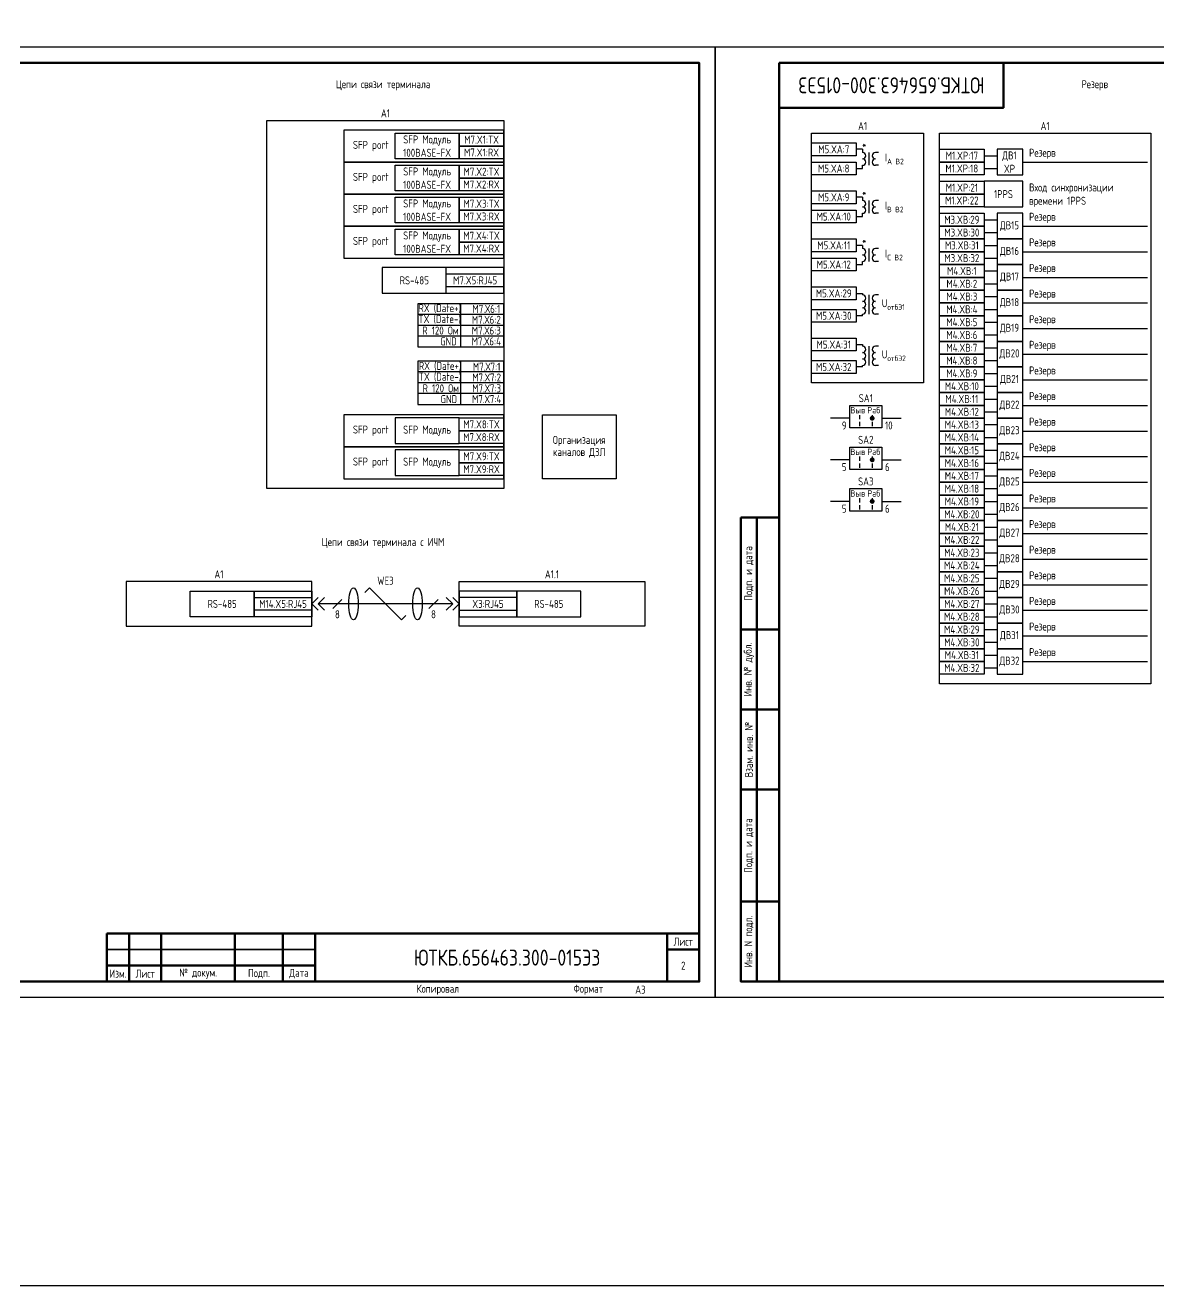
# Model space of a CAD drawing. Header units: millimetres. Extents: x -863 to 2106, y -90 to 586.
# Drawn here: x 624.5 to 978.5, y -90 to 303.8 of the extents above; entities that cross this region are included whole.
import ezdxf

# ---------------------------------------------------------------- set-up
doc = ezdxf.new("R2010")
doc.units = ezdxf.units.MM
doc.styles.add('Gost_type_A', font='GOST_0.TTF')

# ---------------------------------------------------------------- blocks, each defined once
blk = doc.blocks.new('Формат_А3')
blk.add_lwpolyline([(-420, 297), (0, 297), (0, 0), (-420, 0)], close=True)
at = {"lineweight": 50}
blk.add_lwpolyline([(-400, 292), (-5, 292), (-5, 5), (-400, 5)], close=True, dxfattribs=at)
blk = doc.blocks.new('Штамп малый нижний')
at = {"lineweight": 50}
for points in [[(-185, 15), (-178, 15), (-178, 5), (-185, 5)], [(-178, 15), (-168, 15), (-168, 5), (-178, 5)], [(-168, 15), (-145, 15), (-145, 5), (-168, 5)], [(-145, 15), (-130, 15), (-130, 5), (-145, 5)], [(-130, 15), (-120, 15), (-120, 5), (-130, 5)], [(-120, 15), (-10, 15), (-10, 0), (-120, 0)], [(-10, 15), (0, 15), (0, 10), (-10, 10)], [(-10, 10), (0, 10), (0, 0), (-10, 0)], [(-185, 5), (-178, 5), (-178, 0), (-185, 0)], [(-178, 5), (-168, 5), (-168, 0), (-178, 0)], [(-168, 5), (-145, 5), (-145, 0), (-168, 0)], [(-145, 5), (-130, 5), (-130, 0), (-145, 0)], [(-130, 5), (-120, 5), (-120, 0), (-130, 0)]]:
    blk.add_lwpolyline(points, close=True, dxfattribs=at)
for points in [[(-185, 15), (-178, 15), (-178, 10), (-185, 10)], [(-178, 15), (-168, 15), (-168, 10), (-178, 10)], [(-168, 15), (-145, 15), (-145, 10), (-168, 10)], [(-145, 15), (-130, 15), (-130, 10), (-145, 10)], [(-130, 15), (-120, 15), (-120, 10), (-130, 10)], [(-185, 10), (-178, 10), (-178, 5), (-185, 5)], [(-178, 10), (-168, 10), (-168, 5), (-178, 5)], [(-168, 10), (-145, 10), (-145, 5), (-168, 5)], [(-145, 10), (-130, 10), (-130, 5), (-145, 5)], [(-130, 10), (-120, 10), (-120, 5), (-130, 5)]]:
    blk.add_lwpolyline(points, close=True)
at = {"char_height": 2.5, "style": 'Gost_type_A'}
for s, insert, width, attachment_point in [('Лист', (-5, 12.5), 10, 5), ('№ докум.', (-156.5, 2.5), 23, 5), ('Подп.', (-137.5, 2.5), 15, 5), ('Дата', (-125, 2.5), 10, 5), ('Изм.', (-181.5, 2.5), 7, 5), ('Лист', (-173, 2.5), 10, 5), ('Копировал', (-75, -2.53), 13.1202, 6), ('Формат', (-30, -2.53), 13.1202, 6)]:
    blk.add_mtext(s, dxfattribs=dict(at, insert=insert, width=width, attachment_point=attachment_point))
blk = doc.blocks.new('Штамп левый нижний')
at = {"lineweight": 50}
for points in [[(-12, 145), (-7, 145), (-7, 110), (-12, 110)], [(-7, 145), (0, 145), (0, 110), (-7, 110)], [(-12, 110), (-7, 110), (-7, 85), (-12, 85)], [(-7, 110), (0, 110), (0, 85), (-7, 85)], [(-12, 85), (-7, 85), (-7, 60), (-12, 60)], [(-7, 85), (0, 85), (0, 60), (-7, 60)], [(-12, 60), (-7, 60), (-7, 25), (-12, 25)], [(-7, 60), (0, 60), (0, 25), (-7, 25)], [(-12, 25), (-7, 25), (-7, 0), (-12, 0)], [(-7, 25), (0, 25), (0, 0), (-7, 0)]]:
    blk.add_lwpolyline(points, close=True, dxfattribs=at)
at = {"char_height": 2.5, "attachment_point": 5, "rotation": 90, "style": 'Gost_type_A'}
for s, insert, width in [('Подп. и дата', (-9.5, 127.5), 35), ('Инв. № дубл.', (-9.5, 97.5), 25), ('Взам. инв. №', (-9.5, 72.5), 25), ('Подп. и дата', (-9.5, 42.5), 35), ('Инв. N подл.', (-9.5, 12.5), 25)]:
    blk.add_mtext(s, dxfattribs=dict(at, insert=insert, width=width))
blk = doc.blocks.new('Штамп угловой верхний')
at = {"lineweight": 50}
blk.add_lwpolyline([(0, 0), (70, 0), (70, -14), (0, -14)], close=True, dxfattribs=at)
blk = doc.blocks.new('POINT')
at = {"const_width": 0.75}
blk.add_lwpolyline([(-0.375, 0, 1), (0.375, 0, 1)], format="xyb", close=True, dxfattribs=at)
blk = doc.blocks.new('Переключатель_положение')
for p, q in [((2, 1), (2, -0.34)), ((2, -1.14), (2, -2.49))]:
    blk.add_line(p, q)

msp = doc.modelspace()

# ---------------------------------------------------------------- linework, layer by layer
for p, q in [((886, 265), (884, 265)), ((924, 263), (928, 263)), ((936, 261), (975, 261)), ((884, 259), (886, 259)), ((924, 259), (928, 259)), ((886, 250), (884, 250)), ((884, 244), (886, 244)), ((924, 243), (928, 243)), ((936, 241), (975, 241)), ((924, 239), (928, 239)), ((886, 235), (884, 235)), ((924, 235), (928, 235)), ((936, 233), (975, 233)), ((884, 229), (886, 229)), ((924, 231), (928, 231)), ((924, 227), (928, 227)), ((936, 225), (975, 225)), ((924, 223), (928, 223)), ((924, 219), (928, 219)), ((936, 217), (975, 217)), ((924, 215), (928, 215)), ((924, 211), (928, 211)), ((936, 209), (975, 209)), ((924, 207), (928, 207)), ((924, 203), (928, 203)), ((936, 201), (975, 201)), ((924, 199), (928, 199)), ((924, 195), (928, 195)), ((936, 193), (975, 193)), ((924, 191), (928, 191)), ((924, 187), (928, 187)), ((924, 183), (928, 183)), ((936, 185), (975, 185)), ((924, 179), (928, 179)), ((924, 175), (928, 175)), ((936, 177), (975, 177)), ((924, 171), (928, 171)), ((924, 167), (928, 167)), ((936, 169), (975, 169)), ((924, 163), (928, 163)), ((924, 159), (928, 159)), ((936, 161), (975, 161)), ((924, 155), (928, 155)), ((924, 151), (928, 151)), ((936, 153), (975, 153)), ((924, 147), (928, 147)), ((924, 143), (928, 143)), ((936, 145), (975, 145)), ((924, 139), (928, 139)), ((924, 135), (928, 135)), ((936, 137), (975, 137)), ((924, 131), (928, 131)), ((730.53, 126.53), (732, 128)), ((732, 128), (742, 118)), ((924, 127), (928, 127)), ((936, 129), (975, 129)), ((714, 123), (716, 125)), ((714, 123), (716, 125)), ((714, 123), (716, 121)), ((714, 123), (716, 121)), ((716, 123), (718, 125)), ((716, 123), (718, 125)), ((758, 123), (716, 123)), ((716, 123), (718, 121)), ((716, 123), (718, 121)), ((723.41, 124.41), (720.59, 121.59)), ((753.41, 124.41), (750.59, 121.59)), ((758, 123), (756, 125)), ((758, 123), (756, 125)), ((758, 123), (756, 121)), ((758, 123), (756, 121)), ((760, 123), (758, 125)), ((760, 123), (758, 125)), ((760, 123), (758, 121)), ((760, 123), (758, 121)), ((924, 123), (928, 123)), ((742, 118), (743.41, 119.41)), ((924, 119), (928, 119)), ((936, 121), (975, 121)), ((924, 115), (928, 115)), ((924, 111), (928, 111)), ((936, 113), (975, 113)), ((924, 107), (928, 107)), ((924, 103), (928, 103)), ((936, 105), (975, 105))]:
    msp.add_line(p, q)
at = {"ltscale": 4}
for p, q in [((886, 265), (886, 264)), ((886, 264.5), (886, 264)), ((888, 264), (888, 260)), ((888, 264), (888, 260)), ((891, 264), (890, 264)), ((891, 264), (890, 264)), ((886, 259), (886, 260)), ((891, 260), (890, 260)), ((891, 260), (890, 260)), ((886, 250), (886, 249)), ((886, 249.5), (886, 249)), ((888, 249), (888, 245)), ((888, 249), (888, 245)), ((891, 249), (890, 249)), ((891, 249), (890, 249)), ((886, 244), (886, 245)), ((891, 245), (890, 245)), ((891, 245), (890, 245)), ((886, 235), (886, 234)), ((886, 234.5), (886, 234)), ((888, 234), (888, 230)), ((888, 234), (888, 230)), ((891, 234), (890, 234)), ((891, 234), (890, 234)), ((886, 229), (886, 230)), ((891, 230), (890, 230)), ((891, 230), (890, 230)), ((884, 220), (886, 220)), ((886, 220), (886, 219.5)), ((886, 220), (886, 219.5)), ((888, 219.5), (888, 215.5)), ((888, 217.5), (888, 213.5)), ((891, 219.5), (890, 219.5)), ((886, 213), (884, 213)), ((886, 213), (886, 213.5)), ((891, 213.5), (890, 213.5)), ((884, 204), (886, 204)), ((886, 204), (886, 203.5)), ((886, 204), (886, 203.5)), ((888, 203.5), (888, 199.5)), ((888, 201.5), (888, 197.5)), ((891, 203.5), (890, 203.5)), ((886, 197), (884, 197)), ((886, 197), (886, 197.5)), ((891, 197.5), (890, 197.5)), ((882, 181), (875.99, 181)), ((892, 181), (898.01, 181)), ((882, 168), (875.99, 168)), ((892, 168), (898.01, 168)), ((882, 155), (876, 155)), ((892, 155), (898, 155))]:
    msp.add_line(p, q, dxfattribs=at)
for points in [[(-863, 586), (2106, 586), (2106, -90), (-863, -90)], [(700, 274), (774, 274), (774, 159), (700, 159)], [(724, 261), (774, 261), (774, 271), (724, 271)], [(740, 270), (760, 270), (760, 262), (740, 262)], [(760, 270), (774, 270), (774, 266), (760, 266)], [(870, 270), (905, 270), (905, 192), (870, 192)], [(910, 270), (976, 270), (976, 98), (910, 98)], [(760, 266), (774, 266), (774, 262), (760, 262)], [(870, 267), (884, 267), (884, 263), (870, 263)], [(910, 265), (924, 265), (924, 261), (910, 261)], [(724, 251), (774, 251), (774, 261), (724, 261)], [(740, 260), (760, 260), (760, 252), (740, 252)], [(760, 260), (774, 260), (774, 256), (760, 256)], [(870, 261), (884, 261), (884, 257), (870, 257)], [(910, 261), (924, 261), (924, 257), (910, 257)], [(760, 256), (774, 256), (774, 252), (760, 252)], [(910, 255), (924, 255), (924, 251), (910, 251)], [(724, 241), (774, 241), (774, 251), (724, 251)], [(740, 250), (760, 250), (760, 242), (740, 242)], [(760, 250), (774, 250), (774, 246), (760, 246)], [(870, 252), (884, 252), (884, 248), (870, 248)], [(910, 251), (924, 251), (924, 247), (910, 247)], [(760, 246), (774, 246), (774, 242), (760, 242)], [(870, 246), (884, 246), (884, 242), (870, 242)], [(910, 245), (924, 245), (924, 241), (910, 241)], [(724, 231), (774, 231), (774, 241), (724, 241)], [(910, 241), (924, 241), (924, 237), (910, 237)], [(740, 240), (760, 240), (760, 232), (740, 232)], [(760, 240), (774, 240), (774, 236), (760, 236)], [(870, 237), (884, 237), (884, 233), (870, 233)], [(910, 237), (924, 237), (924, 233), (910, 233)], [(760, 236), (774, 236), (774, 232), (760, 232)], [(910, 233), (924, 233), (924, 229), (910, 229)], [(870, 231), (884, 231), (884, 227), (870, 227)], [(910, 229), (924, 229), (924, 225), (910, 225)], [(756, 226.06), (774, 226.06), (774, 222.06), (756, 222.06)], [(910, 225), (924, 225), (924, 221), (910, 221)], [(870, 222), (884, 222), (884, 218), (870, 218)], [(910, 221), (924, 221), (924, 217), (910, 217)], [(760.58, 203.26), (760.58, 216.77), (747.06, 216.77), (747.06, 203.26)], [(910, 217), (924, 217), (924, 213), (910, 213)], [(870, 215), (884, 215), (884, 211), (870, 211)], [(910, 213), (924, 213), (924, 209), (910, 209)], [(910, 209), (924, 209), (924, 205), (910, 205)], [(870, 206), (884, 206), (884, 202), (870, 202)], [(910, 205), (924, 205), (924, 201), (910, 201)], [(910, 201), (924, 201), (924, 197), (910, 197)], [(760.58, 185.27), (760.58, 198.78), (747.06, 198.78), (747.06, 185.27)], [(870, 199), (884, 199), (884, 195), (870, 195)], [(910, 197), (924, 197), (924, 193), (910, 193)], [(910, 193), (924, 193), (924, 189), (910, 189)], [(910, 189), (924, 189), (924, 185), (910, 185)], [(774, 182.08), (724, 182.08), (724, 172.08), (774, 172.08)], [(809, 162.08), (786, 162.08), (786, 182.08), (809, 182.08)], [(882, 185), (892, 185), (892, 178), (882, 178)], [(910, 185), (924, 185), (924, 181), (910, 181)], [(760, 181.08), (774, 181.08), (774, 177.08), (760, 177.08)], [(910, 181), (924, 181), (924, 177), (910, 177)], [(760, 177.08), (774, 177.08), (774, 173.08), (760, 173.08)], [(910, 177), (924, 177), (924, 173), (910, 173)], [(774, 172.08), (724, 172.08), (724, 162.08), (774, 162.08)], [(760, 171.08), (774, 171.08), (774, 167.08), (760, 167.08)], [(882, 172), (892, 172), (892, 165), (882, 165)], [(910, 173), (924, 173), (924, 169), (910, 169)], [(760, 167.08), (774, 167.08), (774, 163.08), (760, 163.08)], [(910, 169), (924, 169), (924, 165), (910, 165)], [(910, 165), (924, 165), (924, 161), (910, 161)], [(882, 159), (892, 159), (892, 152), (882, 152)], [(910, 161), (924, 161), (924, 157), (910, 157)], [(910, 157), (924, 157), (924, 153), (910, 153)], [(910, 153), (924, 153), (924, 149), (910, 149)], [(910, 149), (924, 149), (924, 145), (910, 145)], [(910, 145), (924, 145), (924, 141), (910, 141)], [(910, 141), (924, 141), (924, 137), (910, 137)], [(910, 137), (924, 137), (924, 133), (910, 133)], [(656, 116), (714, 116), (714, 130), (656, 130)], [(818, 116), (760, 116), (760, 130), (818, 130)], [(910, 133), (924, 133), (924, 129), (910, 129)], [(676, 127), (696, 127), (696, 119), (676, 119)], [(696, 127), (714, 127), (714, 119), (696, 119)], [(778, 127), (760, 127), (760, 119), (778, 119)], [(798, 127), (778, 127), (778, 119), (798, 119)], [(910, 129), (924, 129), (924, 125), (910, 125)], [(696, 125), (714, 125), (714, 121), (696, 121)], [(778, 125), (760, 125), (760, 121), (778, 121)], [(910, 125), (924, 125), (924, 121), (910, 121)], [(910, 121), (924, 121), (924, 117), (910, 117)], [(910, 117), (924, 117), (924, 113), (910, 113)], [(910, 113), (924, 113), (924, 109), (910, 109)], [(910, 109), (924, 109), (924, 105), (910, 105)], [(910, 105), (924, 105), (924, 101), (910, 101)]]:
    msp.add_lwpolyline(points, close=True)
for points in [[(928, 257), (936, 257), (936, 265), (928, 265)], [(924, 247), (936, 247), (936, 255), (924, 255)], [(928, 237), (936, 237), (936, 245), (928, 245)], [(928, 229), (936, 229), (936, 237), (928, 237)], [(928, 221), (936, 221), (936, 229), (928, 229)], [(736, 220.06), (774, 220.06), (774, 228.06), (736, 228.06)], [(736, 220.06), (756, 220.06), (756, 228.06), (736, 228.06)], [(928, 213), (936, 213), (936, 221), (928, 221)], [(928, 205), (936, 205), (936, 213), (928, 213)], [(928, 197), (936, 197), (936, 205), (928, 205)], [(928, 189), (936, 189), (936, 197), (928, 197)], [(928, 181), (936, 181), (936, 189), (928, 189)], [(740, 173.08), (760, 173.08), (760, 181.08), (740, 181.08)], [(928, 173), (936, 173), (936, 181), (928, 181)], [(740, 163.08), (760, 163.08), (760, 171.08), (740, 171.08)], [(928, 165), (936, 165), (936, 173), (928, 173)], [(928, 157), (936, 157), (936, 165), (928, 165)], [(928, 149), (936, 149), (936, 157), (928, 157)], [(928, 141), (936, 141), (936, 149), (928, 149)], [(928, 133), (936, 133), (936, 141), (928, 141)], [(928, 125), (936, 125), (936, 133), (928, 133)], [(928, 117), (936, 117), (936, 125), (928, 125)], [(928, 109), (936, 109), (936, 117), (928, 117)], [(928, 101), (936, 101), (936, 109), (928, 109)]]:
    msp.add_lwpolyline(points, close=True, dxfattribs=at)
for points in [[(760.58, 203.26), (774, 203.26), (774, 216.77), (760.58, 216.77)], [(774, 213.44), (747.06, 213.44)], [(774, 210.01), (747.06, 210.01)], [(774, 206.68), (747.06, 206.68)], [(760.58, 185.27), (774, 185.27), (774, 198.78), (760.58, 198.78)], [(774, 195.45), (747.06, 195.45)], [(774, 192.02), (747.06, 192.02)], [(774, 188.69), (747.06, 188.69)]]:
    msp.add_lwpolyline(points)
for centre, start, end in [((886, 263), 270, 90), ((886, 263), 270, 90), ((890, 263), 90, 270), ((890, 263), 90, 270), ((886, 261), 270, 90), ((886, 261), 270, 90), ((890, 261), 90, 270), ((890, 261), 90, 270), ((886, 248), 270, 90), ((886, 248), 270, 90), ((890, 248), 90, 270), ((890, 248), 90, 270), ((886, 246), 270, 90), ((886, 246), 270, 90), ((890, 246), 90, 270), ((890, 246), 90, 270), ((886, 233), 270, 90), ((886, 233), 270, 90), ((890, 233), 90, 270), ((890, 233), 90, 270), ((886, 231), 270, 90), ((886, 231), 270, 90), ((890, 231), 90, 270), ((890, 231), 90, 270), ((886, 218.5), 270, 90), ((886, 216.5), 270, 90), ((890, 218.5), 90, 270), ((890, 218.5), 90, 270), ((890, 216.5), 90, 270), ((890, 216.5), 90, 270), ((886, 214.5), 270, 90), ((890, 214.5), 90, 270), ((886, 202.5), 270, 90), ((886, 200.5), 270, 90), ((890, 202.5), 90, 270), ((890, 202.5), 90, 270), ((890, 200.5), 90, 270), ((890, 200.5), 90, 270), ((886, 198.5), 270, 90), ((890, 198.5), 90, 270)]:
    msp.add_arc(centre, 1, start, end, dxfattribs=at)
for centre in [(727, 123), (747, 123)]:
    msp.add_ellipse(centre, major_axis=(0, -5), ratio=0.293778)

# ---------------------------------------------------------------- block references
at = {"color": 1}
for name, p in [('Формат_А3', (840, 0)), ('Формат_А3', (1260, 0)), ('Штамп левый нижний', (860, 5)), ('Штамп малый нижний', (835, 5))]:
    msp.add_blockref(name, p, dxfattribs=at)
for name, p in [('Штамп угловой верхний', (860, 292)), ('Переключатель_положение', (883, 181)), ('POINT', (889, 181)), ('Переключатель_положение', (887, 181)), ('Переключатель_положение', (883, 168)), ('POINT', (889, 168)), ('Переключатель_положение', (887, 168)), ('Переключатель_положение', (883, 155)), ('POINT', (889, 155)), ('Переключатель_положение', (887, 155))]:
    msp.add_blockref(name, p)

# ---------------------------------------------------------------- texts
at = {"insert": (895, 285), "char_height": 5, "width": 70, "attachment_point": 5, "rotation": 180, "style": 'Gost_type_A'}
msp.add_mtext('ЮТКБ.656463.300-015Э3', dxfattribs=at)
at = {"char_height": 2.5, "line_spacing_factor": 0.9, "style": 'Gost_type_A'}
for s, insert, width, attachment_point in [('Цепи связи терминала', (736.25, 285), 197.5, 5), ('Резерв', (958.5, 285), 197, 5), ('A1', (737, 275), 74.0002, 8), ('A1', (886, 271), 32, 8), ('A1', (943, 271), 66, 8), ('RX (Date+)', (753.95, 213.88), 59, 8), ('TX (Date-)', (753.93, 210.5), 59, 8), ('M7.Х6:2', (768.49, 210.5), 59, 8), ('M7.Х6:1', (768.49, 213.88), 59, 8), ('R 120 Ом', (754.15, 207.13), 59, 8), ('M7.Х6:3', (768.49, 207.13), 59, 8), ('GND', (756.67, 203.76), 59, 8), ('M7.Х6:4', (768.49, 203.76), 59, 8), ('RX (Date+)', (754.06, 195.84), 59, 8), ('M7.Х7:1', (768.6, 195.84), 59, 8), ('TX (Date-)', (754.04, 192.47), 59, 8), ('M7.Х7:2', (768.6, 192.47), 59, 8), ('R 120 Ом', (754.26, 189.1), 59, 8), ('M7.Х7:3', (768.6, 189.1), 59, 8), ('GND', (756.78, 185.72), 59, 8), ('M7.Х7:4', (768.6, 185.72), 59, 8), ('Организация каналов ДЗЛ', (797.5, 172.08), 23, 5), ('Цепи связи терминала с ИЧМ', (736.25, 142), 197.5, 5), ('A1', (685, 131), 58.0002, 8), ('A1.1', (789, 131), 58.0002, 8)]:
    msp.add_mtext(s, dxfattribs=dict(at, insert=insert, width=width, attachment_point=attachment_point))
at = {"style": 'Gost_type_A'}
for s, insert, char_height, width, attachment_point in [('SFP Mодуль 100BASE-FX', (750, 266), 2.5, 19.9998, 5), ('M7.X1:TX', (767, 268), 2.5, 14, 5), ('SFP port', (738, 266), 2.5, 20, 6), ('M7.X1:RX', (767, 264), 2.5, 14, 5), ('M5.XA:7', (877, 265), 2.5, 14, 5), ('*', (886.5, 266.5), 2.5, 3, 5), ('M1.XP:17', (917, 263), 2.5, 14, 5), ('ДВ1 XP', (931.88, 261), 2.5, 7.7588, 5), ('Резерв', (938, 262), 2.5, 27.8465, 7), ('M5.XA:8', (876.99, 258.99), 2.5, 14.018, 5), ('\\A1;I{\\H0.7x;\\S^ A B2;}', (893, 262), 2.5, 8, 4), ('M1.XP:18', (917, 259), 2.5, 14, 5), ('SFP port', (738, 256), 2.5, 20, 6), ('SFP Mодуль 100BASE-FX', (750, 256), 2.5, 19.9998, 5), ('M7.X2:TX', (767, 258), 2.5, 14, 5), ('M7.X2:RX', (767, 254), 2.5, 14, 5), ('M1.XP:21', (917, 253), 2.5, 14, 5), ('1PPS', (930, 251), 2.5, 12, 5), ('Вход синхронизации\\Pвремени 1PPS', (938, 247), 2.5, 35.9749, 7), ('SFP Mодуль 100BASE-FX', (750, 246), 2.5, 19.9998, 5), ('M7.X3:TX', (767, 248), 2.5, 14, 5), ('M5.XA:9', (877, 250), 2.5, 14, 5), ('*', (886.5, 251.5), 2.5, 3, 5), ('\\A1;I{\\H0.7x;\\S^ B B2;}', (893, 247), 2.5, 8, 4), ('M1.XP:22', (917, 249), 2.5, 14, 5), ('SFP port', (738, 246), 2.5, 20, 6), ('M7.X3:RX', (767, 244), 2.5, 14, 5), ('M5.XA:10', (876.99, 243.99), 2.5, 14.018, 5), ('M3.XВ:29', (917, 243), 2.5, 14, 5), ('Резерв', (938, 242), 2.5, 27.8465, 7), ('M3.XВ:30', (917, 239), 2.5, 14, 5), ('ДВ15', (931.88, 241), 2.5, 7.7588, 5), ('SFP port', (738, 236), 2.5, 20, 6), ('SFP Mодуль 100BASE-FX', (750, 236), 2.5, 19.9998, 5), ('M7.X4:TX', (767, 238), 2.5, 14, 5), ('*', (886.5, 236.5), 2.5, 3, 5), ('M3.XВ:31', (917, 235), 2.5, 14, 5), ('Резерв', (938, 234), 2.5, 27.8465, 7), ('M7.X4:RX', (767, 234), 2.5, 14, 5), ('M5.XA:11', (877, 235), 2.5, 14, 5), ('\\A1;I{\\H0.7x;\\S^ C B2;}', (893, 232), 2.5, 8, 4), ('ДВ16', (931.88, 233), 2.5, 7.7588, 5), ('M5.XA:12', (876.99, 229), 2.5, 14.018, 5), ('M3.XВ:32', (917, 231), 2.5, 14, 5), ('Резерв', (938, 226), 2.5, 27.8465, 7), ('RS-485', (746, 224.06), 2.5, 19.9998, 5), ('M7.X5:RJ45', (765, 224.06), 2.5, 18.0002, 5), ('M4.XВ:1', (917, 227), 2.5, 14, 5), ('ДВ17', (931.88, 225), 2.5, 7.7588, 5), ('M5.XA:29', (876.99, 220), 2.5, 14.018, 5), ('M4.XВ:2', (917, 223), 2.5, 14, 5), ('Резерв', (938, 218), 2.5, 27.8465, 7), ('\\A1;U{\\H0.7x;\\S^ отбЭ1;}', (892, 216.5), 2.5, 12, 4), ('M4.XВ:3', (917, 219), 2.5, 14, 5), ('ДВ18', (931.88, 217), 2.5, 7.7588, 5), ('M5.XA:30', (876.99, 213), 2.5, 14.018, 5), ('M4.XВ:4', (917, 215), 2.5, 14, 5), ('Резерв', (938, 210), 2.5, 27.8465, 7), ('M4.XВ:5', (917, 211), 2.5, 14, 5), ('ДВ19', (931.88, 209), 2.5, 7.7588, 5), ('M5.XA:31', (876.99, 204), 2.5, 14.018, 5), ('M4.XВ:6', (917, 207), 2.5, 14, 5), ('Резерв', (938, 202), 2.5, 27.8465, 7), ('\\A1;U{\\H0.7x;\\S^ отбЭ2;}', (892, 200.5), 2.5, 12, 4), ('M4.XВ:7', (917, 203), 2.5, 14, 5), ('ДВ20', (931.88, 201), 2.5, 7.7588, 5), ('M5.XA:32', (876.99, 197), 2.5, 14.018, 5), ('M4.XВ:8', (917, 199), 2.5, 14, 5), ('Резерв', (938, 194), 2.5, 27.8465, 7), ('M4.XВ:9', (917, 195), 2.5, 14, 5), ('ДВ21', (931.88, 193), 2.5, 7.7588, 5), ('M4.XВ:10', (917, 191), 2.5, 14, 5), ('Резерв', (938, 186), 2.5, 27.8465, 7), ('SA1', (887, 186), 2.5, 10, 8), ('M4.XВ:11', (917, 187), 2.5, 14, 5), ('ДВ22', (931.88, 185), 2.5, 7.7588, 5), ('Выв', (884.5, 183.5), 2, 5, 5), ('Раб', (889.5, 183.5), 2, 5, 5), ('M4.XВ:12', (917, 183), 2.5, 14, 5), ('Резерв', (938, 178), 2.5, 27.8465, 7), ('SFP port', (738, 177.08), 2.5, 20, 6), ('SFP Mодуль ', (750, 177.08), 2.5, 19.9998, 5), ('M7.X8:TX', (767, 179.08), 2.5, 14, 5), ('9', (881, 179.98), 2.5, 5, 3), ('10', (893, 179.98), 2.5, 5, 1), ('M4.XВ:13', (917, 179), 2.5, 14, 5), ('ДВ23', (931.88, 177), 2.5, 7.7588, 5), ('M7.X8:RX', (767, 175.08), 2.5, 14, 5), ('SA2', (887, 173), 2.5, 10, 8), ('M4.XВ:14', (917, 175), 2.5, 14, 5), ('M7.X9:TX', (767, 169.08), 2.5, 14, 5), ('Выв', (884.5, 170.5), 2, 5, 5), ('Раб', (889.5, 170.5), 2, 5, 5), ('M4.XВ:15', (917, 171), 2.5, 14, 5), ('ДВ24', (931.88, 169), 2.5, 7.7588, 5), ('Резерв', (938, 170), 2.5, 27.8465, 7), ('SFP port', (738, 167.08), 2.5, 20, 6), ('SFP Mодуль ', (750, 167.08), 2.5, 19.9998, 5), ('M7.X9:RX', (767, 165.08), 2.5, 14, 5), ('5', (881, 166.98), 2.5, 5, 3), ('6', (893, 166.98), 2.5, 5, 1), ('M4.XВ:16', (917, 167), 2.5, 14, 5), ('SA3', (887, 160), 2.5, 10, 8), ('M4.XВ:17', (917, 163), 2.5, 14, 5), ('ДВ25', (931.88, 161), 2.5, 7.7588, 5), ('Резерв', (938, 162), 2.5, 27.8465, 7), ('Выв', (884.5, 157.5), 2, 5, 5), ('Раб', (889.5, 157.5), 2, 5, 5), ('M4.XВ:18', (917, 159), 2.5, 14, 5), ('5', (881, 153.98), 2.5, 5, 3), ('6', (893, 153.98), 2.5, 5, 1), ('M4.XВ:19', (917, 155), 2.5, 14, 5), ('ДВ26', (931.88, 153), 2.5, 7.7588, 5), ('Резерв', (938, 154), 2.5, 27.8465, 7), ('M4.XВ:20', (917, 151), 2.5, 14, 5), ('M4.XВ:21', (917, 147), 2.5, 14, 5), ('ДВ27', (931.88, 145), 2.5, 7.7588, 5), ('Резерв', (938, 146), 2.5, 27.8465, 7), ('M4.XВ:22', (917, 143), 2.5, 14, 5), ('M4.XВ:23', (917, 139), 2.5, 14, 5), ('ДВ28', (931.88, 137), 2.5, 7.7588, 5), ('Резерв', (938, 138), 2.5, 27.8465, 7), ('M4.XВ:24', (917, 135), 2.5, 14, 5), ('WE3', (737, 129), 2.5, 20, 8), ('M4.XВ:25', (917, 131), 2.5, 14, 5), ('ДВ29', (931.88, 129), 2.5, 7.7588, 5), ('Резерв', (938, 130), 2.5, 27.8465, 7), ('M4.XВ:26', (917, 127), 2.5, 14, 5), ('RS-485', (686, 123), 2.5, 19.9998, 5), ('M14.X5:RJ45', (705, 123), 2.5, 18.0002, 5), ('X3:RJ45', (769, 123), 2.5, 18.0002, 5), ('RS-485', (788, 123), 2.5, 19.9998, 5), ('M4.XВ:27', (917, 123), 2.5, 14, 5), ('ДВ30', (931.88, 121), 2.5, 7.7588, 5), ('Резерв', (938, 122), 2.5, 27.8465, 7), ('8', (722, 121), 2.5, 20, 2), ('8', (752, 121), 2.5, 20, 2), ('M4.XВ:28', (917, 119), 2.5, 14, 5), ('M4.XВ:29', (917, 115), 2.5, 14, 5), ('ДВ31', (931.88, 113), 2.5, 7.7588, 5), ('Резерв', (938, 114), 2.5, 27.8465, 7), ('M4.XВ:30', (917, 111), 2.5, 14, 5), ('M4.XВ:31', (917, 107), 2.5, 14, 5), ('ДВ32', (931.88, 105), 2.5, 7.7588, 5), ('Резерв', (938, 106), 2.5, 27.8465, 7), ('M4.XВ:32', (917, 103), 2.5, 14, 5), ('ЮТКБ.656463.300-015Э3', (775, 12.5), 5, 120, 5), ('2', (830, 10), 2.5, 10, 5), ('A3', (815, 2.5), 2.5, 20, 4)]:
    msp.add_mtext(s, dxfattribs=dict(at, insert=insert, char_height=char_height, width=width, attachment_point=attachment_point))

doc.saveas('drawing.dxf')
